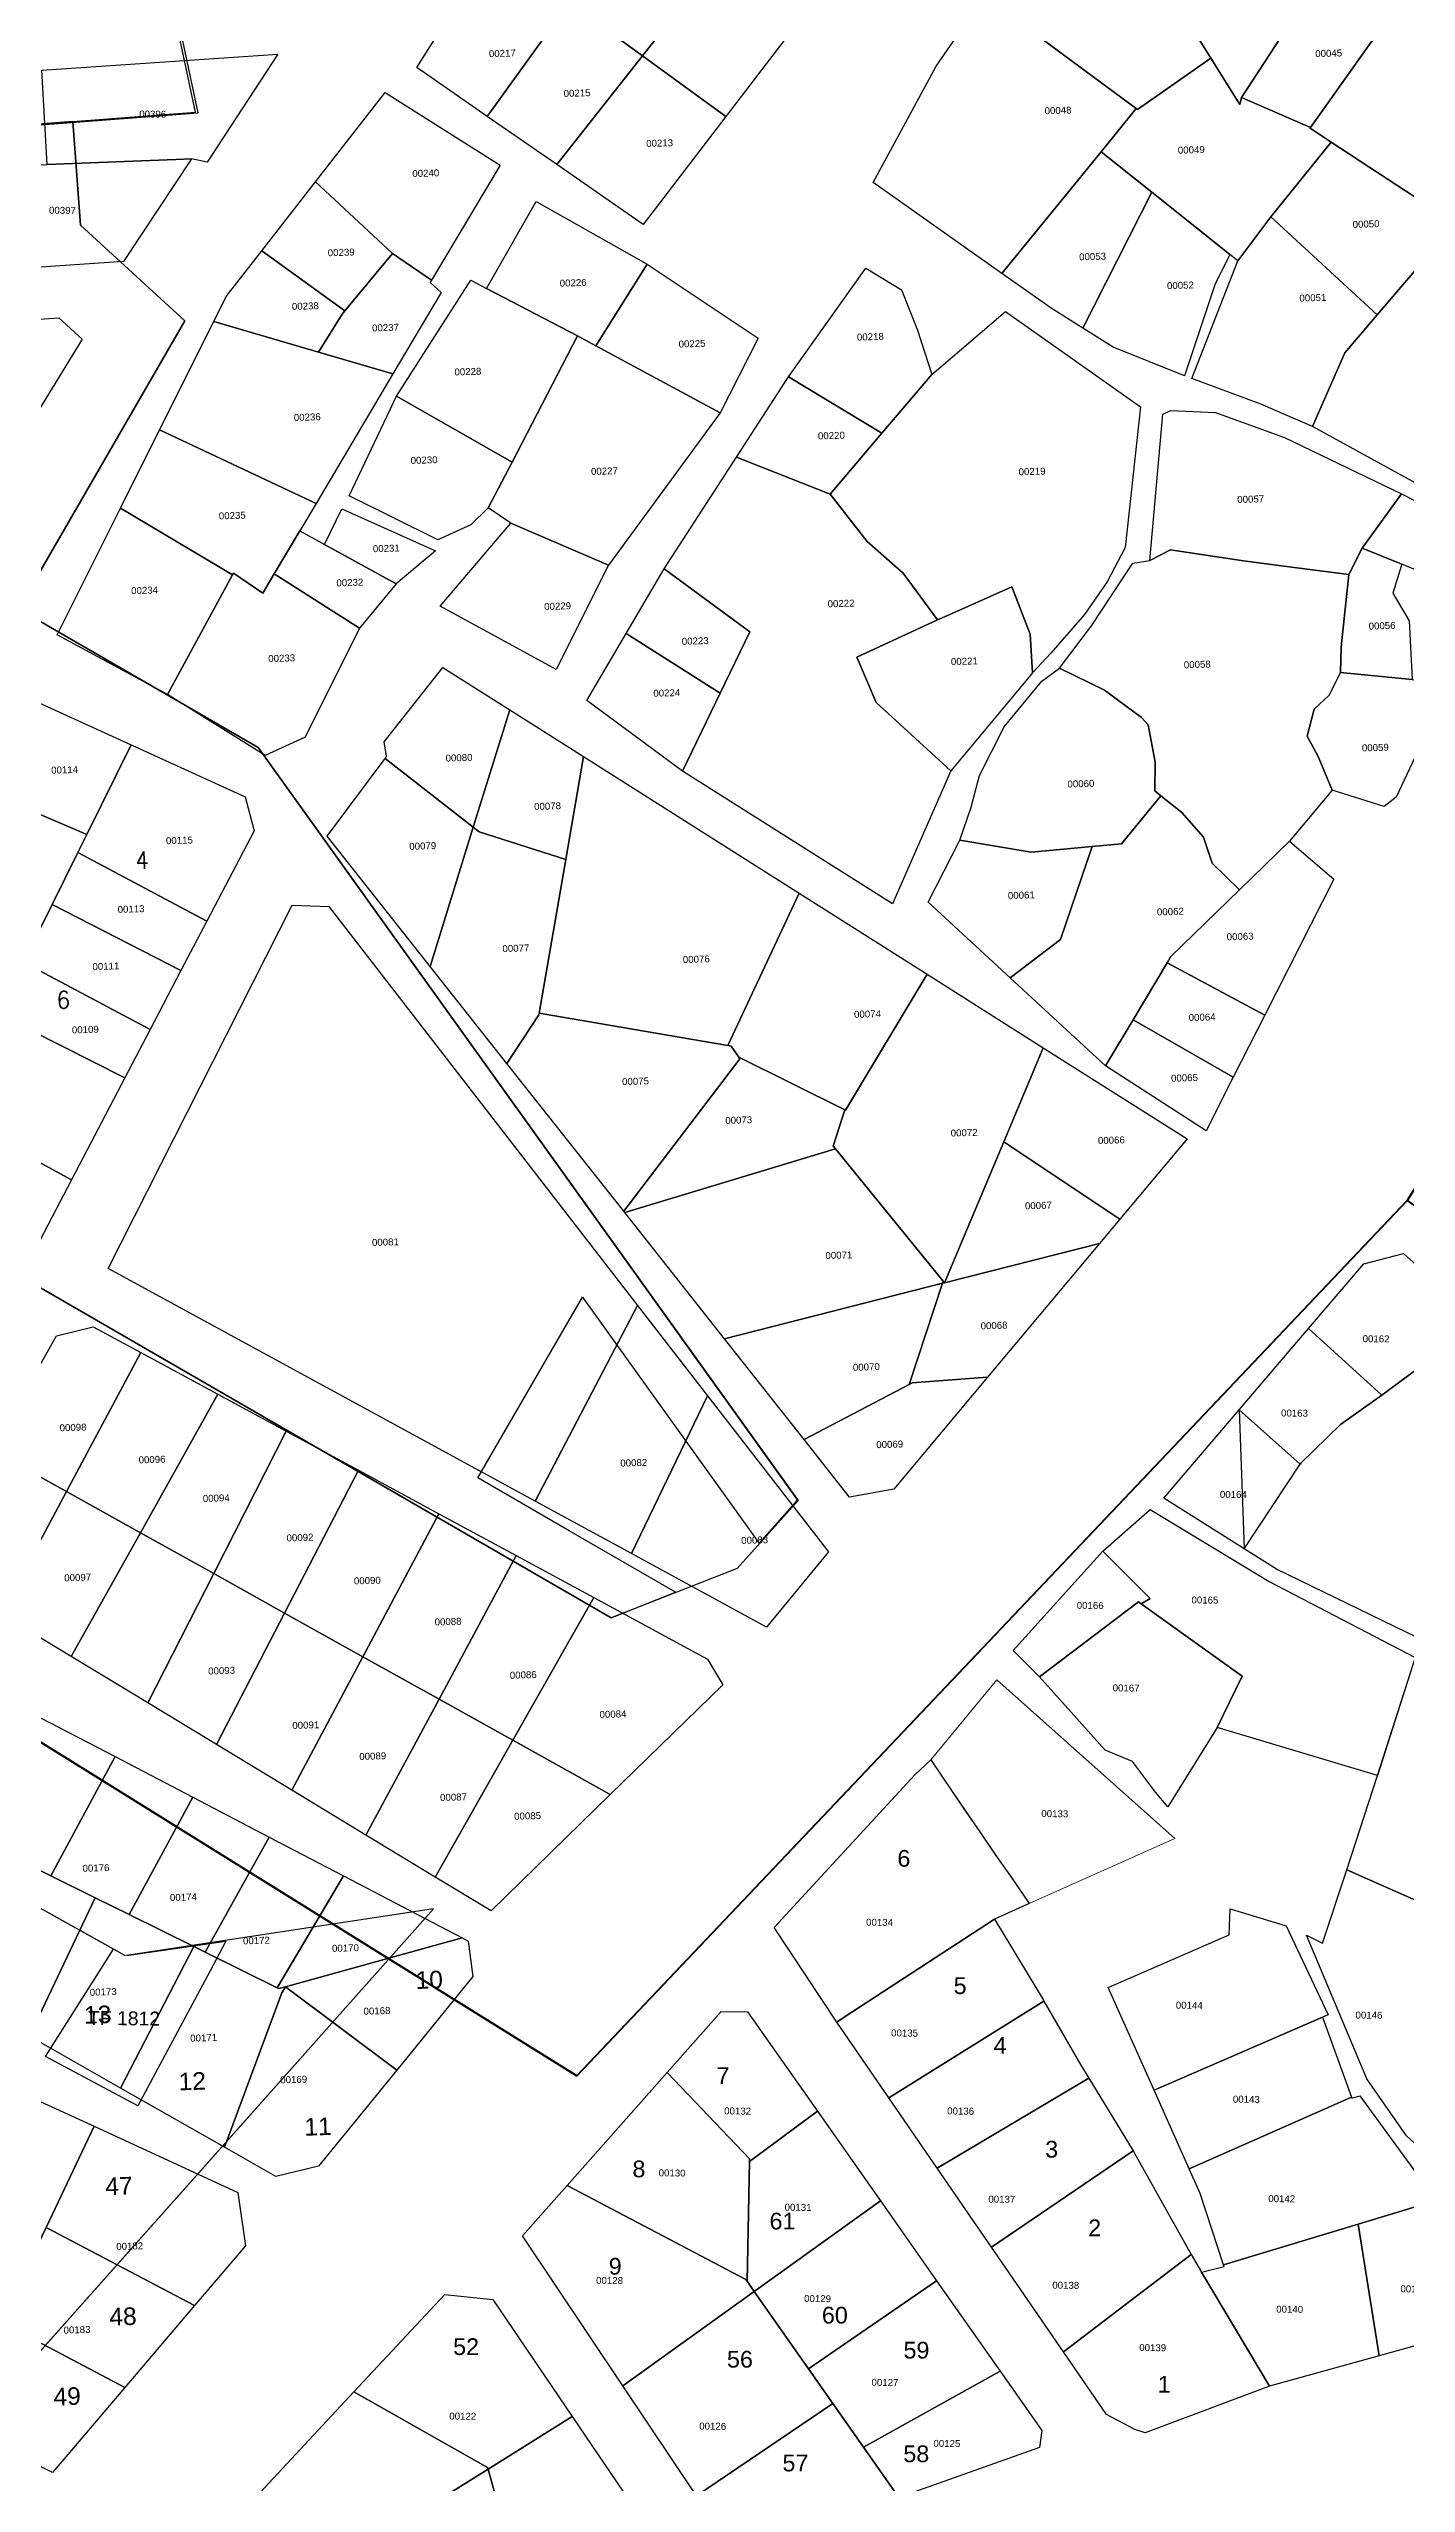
# Model space of a CAD drawing. Header units: metres. Extents: x 251686 to 255059, y 1627526 to 1631912.
# Drawn here: x 254185.8 to 254381.8, y 1628057.4 to 1628408.7 of the extents above; entities that cross this region are included whole.
import ezdxf
from ezdxf.enums import TextEntityAlignment as Align

# ---------------------------------------------------------------- set-up
doc = ezdxf.new("R2010")
doc.units = ezdxf.units.M
doc.header["$MEASUREMENT"] = 0
doc.layers.add('Limites des CA Rufisque', color=5, linetype='Continuous', lineweight=53)
doc.layers.add('Numero_TF', color=7, linetype='Continuous', lineweight=0)
for name, color, linetype in [('limites_parcelles', 7, 'Continuous'), ('limites_sections', 7, 'Continuous'), ('limites_tf', 7, 'Continuous'), ('numero_lot', 7, 'Continuous'), ('numero_parcelle', 7, 'Continuous')]:
    doc.layers.add(name, color=color, linetype=linetype)
doc.styles.add('Style-Arial', font='arial.ttf')
doc.styles.add('Style-STANDARD', font='STANDARD.shx')
doc.styles.add('style1', font='')
doc.styles.get('style1').set_extended_font_data('Times New Roman', bold=True)

# ---------------------------------------------------------------- blocks, each defined once
blk = doc.blocks.new('*U104')
at = {"layer": 'Numero_TF', "color": 4, "linetype": 'Continuous', "lineweight": 30}
for p, q in [((240.938123, 128.463806), (275.53978, 108.449213)), ((176.898159, -21.601739), (256.317102, -65.908475)), ((212.252401, -158.730959), (300.834114, -59.182559)), ((268.54384, -68.187042), (258.149556, -87.57892))]:
    blk.add_line(p, q, dxfattribs=at)
at = {"layer": 'Numero_TF', "color": 4, "linetype": 'Continuous', "lineweight": 30, "flags": 128}
for points in [[(189.276689, 298.053062), (189.276722, 298.045863), (162.335988, 192.17503), (162.543246, 192.190856), (248.75707, 198.765547), (248.75712, 198.764894), (266.49227, 200.119315), (263.376348, 214.802857), (263.497408, 214.814966), (255.365644, 254.717159), (255.365225, 254.719216), (255.367397, 254.723287), (266.977526, 276.483942), (278.703804, 298.462291), (278.703918, 298.462504), (189.276689, 298.053062)], [(248.75707, 198.765547), (249.900054, 183.812715), (264.955928, 170.013793), (240.938123, 128.463806), (275.53978, 108.449213), (353.472144, -0.25546), (344.639047, -10.023208), (326.45294, -17.172559), (210.033464, 50.124135), (171.633394, -16.316141), (74.634397, 31.885487), (17.499603, 60.287252), (-3.681126, 70.800335), (28.362092, 139.477512), (48.905827, 183.514131), (162.543246, 192.190856), (248.75707, 198.765547)], [(203.507106, -153.208526), (214.11516, -133.458873), (224.546909, -139.058767), (225.416104, -143.937359), (300.834114, -59.182559), (256.526817, -65.87679), (256.527405, -65.880683), (270.879831, -63.82134), (268.54384, -68.187042), (258.149556, -87.57892), (244.843724, -80.44875), (254.637788, -64.971609), (176.898159, -21.601739), (127.183331, -107.474226), (151.240048, -125.04791), (212.252267, -158.730886), (212.752818, -158.168366), (203.507106, -153.208526)]]:
    blk.add_lwpolyline(points, close=True, dxfattribs=at)
blk.add_lwpolyline([(210.033464, 50.124135), (326.45294, -17.172559), (335.772069, -13.454358), (320.424697, -4.598538), (320.431486, -4.586847), (307.25411, 3.030239), (322.349152, 29.133106), (332.106965, 15.520054), (347.787744, -6.356083), (347.820433, -6.401687), (353.391628, -0.143152), (275.53978, 108.449213), (240.938123, 128.463806), (264.955928, 170.013793), (249.900054, 183.812715), (248.757115, 198.764965), (162.543978, 192.181275)], dxfattribs=at)
at = {"layer": 'Numero_TF', "color": 4, "linetype": 'Continuous', "lineweight": 0, "style": 'Style-Arial'}
blk.add_text('TF 1812', height=2, rotation=359.3981, dxfattribs=at).set_placement((250.952643, -75.897711))

msp = doc.modelspace()

# ---------------------------------------------------------------- linework, layer by layer
at = {"layer": 'Limites des CA Rufisque', "color": 1, "linetype": 'Continuous', "lineweight": 70, "extrusion": (4.73613e-08, -2.66677e-08, 1), "elevation": -0.031309, "flags": 128}
msp.add_lwpolyline([(254254.3961, 1628625.9535), (254251.157067, 1628819.123021), (254244.95067, 1628605.357237), (254530.959501, 1628477.754889), (254381.885013, 1628242.498279), (254651.876115, 1628047.603031), (254702.8976, 1628149.646), (254714.8038, 1628163.1398), (254729.8851, 1628173.8554), (254741.937757, 1628179.527217), (254745.582431, 1628185.089638), (254773.63346, 1628185.313333), (254773.9383, 1628185.3648), (255059.3394, 1628190.3528), (254884.8597, 1628290.4389), (254820.169, 1628325.7609), (254650.3061, 1628426.1705), (254597.1248, 1628455.9362), (254528.9207, 1628489.0054), (254260.5899, 1628602.7607), (254249.1013, 1628608.8357), (254254.3961, 1628625.9535)], close=True, dxfattribs=at)
at = {"layer": 'limites_parcelles', "flags": 128}
for points in [[(254371.066819, 1628421.761607), (254357.980071, 1628401.6825), (254357.720998, 1628400.6742), (254353.543441, 1628407.37792), (254334.760812, 1628437.500149), (254337.443322, 1628441.674026), (254360.423867, 1628427.59619), (254371.066819, 1628421.761607)], [(254353.543441, 1628407.37792), (254342.959031, 1628399.929931), (254342.754234, 1628400.083683), (254320.848724, 1628416.285283), (254324.631482, 1628421.763429), (254334.760812, 1628437.500149), (254353.543441, 1628407.37792)], [(254342.754234, 1628400.083683), (254337.69411, 1628393.856003), (254323.389659, 1628376.290271), (254304.819313, 1628389.433441), (254313.916052, 1628406.218747), (254320.848724, 1628416.285283), (254342.754234, 1628400.083683)], [(254381.271735, 1628416.183637), (254404.246134, 1628403.606105), (254387.063764, 1628384.641398), (254370.911917, 1628395.258121), (254367.879487, 1628397.255512), (254367.93699, 1628397.337308), (254381.271735, 1628416.183637)], [(254206.419054, 1628392.838615), (254204.138254, 1628392.742423), (254185.572338, 1628392.016211), (254184.824277, 1628405.6128), (254218.865382, 1628407.927395), (254208.683701, 1628392.345029), (254206.419054, 1628392.838615)], [(254357.980071, 1628401.6825), (254367.93699, 1628397.337308), (254367.879487, 1628397.255512), (254370.911917, 1628395.258121), (254362.191885, 1628384.436364), (254357.414354, 1628378.127349), (254345.03633, 1628388.009899), (254337.69411, 1628393.856003), (254342.754234, 1628400.083683), (254342.959031, 1628399.929931), (254353.543441, 1628407.37792), (254357.720998, 1628400.6742), (254357.980071, 1628401.6825)], [(254250.944574, 1628391.937277), (254241.062781, 1628375.307878), (254235.421659, 1628379.185654), (254224.310546, 1628389.507314), (254234.347003, 1628402.410244), (254250.944574, 1628391.937277)], [(254405.60929, 1628402.867788), (254392.151246, 1628387.378771), (254391.262869, 1628386.341107), (254377.571582, 1628370.304736), (254362.191885, 1628384.436364), (254370.911917, 1628395.258121), (254387.063764, 1628384.641398), (254404.246134, 1628403.606105), (254405.60929, 1628402.867788)], [(254176.933169, 1628376.687727), (254176.139306, 1628391.644672), (254185.572338, 1628392.016211), (254204.138254, 1628392.742423), (254206.419054, 1628392.838615), (254196.615123, 1628378.002241), (254176.933169, 1628376.687727)], [(254345.03633, 1628388.009899), (254335.055974, 1628368.406489), (254330.496489, 1628371.267197), (254323.389659, 1628376.290271), (254337.69411, 1628393.856003), (254345.03633, 1628388.009899)], [(254356.302141, 1628379.019676), (254354.126258, 1628374.663873), (254349.742428, 1628361.525925), (254349.742428, 1628361.525925), (254339.421887, 1628365.659864), (254335.055974, 1628368.406489), (254345.03633, 1628388.009899), (254356.302141, 1628379.019676)], [(254272.191112, 1628377.646039), (254264.792261, 1628365.824588), (254262.106846, 1628367.272471), (254249.002185, 1628374.111671), (254256.158111, 1628386.675895), (254272.191112, 1628377.646039)], [(254368.193787, 1628354.20101), (254360.772224, 1628357.423811), (254350.784707, 1628361.137854), (254357.414354, 1628378.127349), (254357.414354, 1628378.127349), (254362.191885, 1628384.436364), (254377.571582, 1628370.304736), (254372.898452, 1628364.829206), (254368.193787, 1628354.20101)], [(254401.598136, 1628370.023611), (254394.56723, 1628364.77564), (254409.797488, 1628352.900158), (254399.440759, 1628337.076416), (254368.193787, 1628354.20101), (254372.898452, 1628364.829206), (254377.571582, 1628370.304736), (254391.262869, 1628386.341107), (254401.598136, 1628370.023611)], [(254224.726221, 1628364.942014), (254209.625708, 1628369.349029), (254211.425684, 1628372.945573), (254216.564069, 1628379.555786), (254228.534194, 1628370.901095), (254228.148585, 1628370.429079), (254224.726221, 1628364.942014)], [(254241.062781, 1628375.307878), (254240.872744, 1628374.981926), (254242.428241, 1628373.519286), (254235.476345, 1628361.801615), (254224.726221, 1628364.942014), (254228.148585, 1628370.429079), (254228.534194, 1628370.901095), (254235.421659, 1628379.185654), (254241.062781, 1628375.307878)], [(254313.264945, 1628361.704072), (254306.053218, 1628353.229477), (254292.598777, 1628361.358343), (254303.74963, 1628377.056468), (254308.868001, 1628373.912856), (254311.197469, 1628368.10259), (254313.264945, 1628361.704072)], [(254249.002185, 1628374.111671), (254262.106846, 1628367.272471), (254252.673387, 1628349.076344), (254236.015081, 1628358.59713), (254246.72421, 1628375.322007), (254249.002185, 1628374.111671)], [(254181.036615, 1628351.177194), (254160.709452, 1628360.858428), (254165.207437, 1628368.370822), (254187.261007, 1628369.860574), (254190.638828, 1628366.805602), (254181.036615, 1628351.177194)], [(254343.408325, 1628357.039635), (254341.162424, 1628336.723874), (254338.584155, 1628331.762944), (254335.287407, 1628327.070004), (254330.428083, 1628321.468705), (254327.783708, 1628318.656449), (254327.481602, 1628324.248998), (254324.831257, 1628331.059724), (254315.890611, 1628327.083434), (254314.064813, 1628326.277014), (254309.115887, 1628333.017022), (254303.953547, 1628337.589752), (254298.580576, 1628344.456759), (254306.053218, 1628353.229477), (254313.264945, 1628361.704072), (254323.889181, 1628370.783822), (254343.408325, 1628357.039635)], [(254235.476345, 1628361.801615), (254224.387753, 1628343.104418), (254201.794344, 1628353.703016), (254209.625708, 1628369.349029), (254224.726221, 1628364.942014), (254235.476345, 1628361.801615)], [(254262.106846, 1628367.272471), (254264.792261, 1628365.824588), (254282.694722, 1628356.182028), (254266.585834, 1628334.189341), (254252.494857, 1628340.247948), (254249.245177, 1628342.478734), (254252.673387, 1628349.076344), (254262.106846, 1628367.272471)], [(254249.245177, 1628342.478734), (254246.740562, 1628340.000886), (254241.945054, 1628337.852687), (254229.155889, 1628344.191426), (254236.015081, 1628358.59713), (254252.673387, 1628349.076344), (254249.245177, 1628342.478734)], [(254381.077192, 1628344.474055), (254375.375766, 1628336.656128), (254373.442949, 1628332.825421), (254365.939737, 1628333.824979), (254358.246642, 1628334.818694), (254347.695006, 1628336.384681), (254344.72053, 1628334.872699), (254346.592049, 1628355.977205), (254347.775628, 1628356.523788), (254354.237331, 1628356.212423), (254364.191177, 1628352.617384), (254381.077192, 1628344.474055)], [(254224.387753, 1628343.104418), (254222.029197, 1628339.13057), (254218.348529, 1628332.935327), (254216.713223, 1628330.164119), (254212.462931, 1628333.054347), (254212.311332, 1628332.779594), (254196.139956, 1628342.40539), (254201.794344, 1628353.703016), (254224.387753, 1628343.104418)], [(254298.580576, 1628344.456759), (254303.953547, 1628337.589752), (254309.115887, 1628333.017022), (254314.064813, 1628326.277014), (254302.456425, 1628320.898213), (254305.248068, 1628314.371926), (254316.024926, 1628304.510137), (254307.572551, 1628285.313856), (254277.273154, 1628304.478265), (254282.699836, 1628315.698863), (254286.987983, 1628324.583674), (254274.654237, 1628333.677326), (254285.062319, 1628349.78274), (254298.580576, 1628344.456759)], [(254387.765182, 1628331.605518), (254381.109451, 1628334.321706), (254375.375766, 1628336.656128), (254381.077192, 1628344.474055), (254394.198459, 1628337.745402), (254390.703532, 1628335.267096), (254387.765182, 1628331.605518)], [(254222.029197, 1628339.13057), (254225.620667, 1628337.170385), (254235.968264, 1628331.506775), (254230.673514, 1628325.10182), (254218.348529, 1628332.935327), (254222.029197, 1628339.13057)], [(254266.585834, 1628334.189341), (254266.538017, 1628334.117846), (254259.046446, 1628319.132502), (254242.310187, 1628328.260761), (254252.494857, 1628340.247948), (254266.585834, 1628334.189341)], [(254365.939737, 1628333.824979), (254373.442949, 1628332.825421), (254372.343598, 1628322.388174), (254372.257487, 1628318.684307), (254370.637554, 1628315.413407), (254368.438598, 1628313.405114), (254367.428288, 1628309.502757), (254369.008381, 1628306.590396), (254371.059409, 1628301.701869), (254364.883509, 1628294.349502), (254357.65718, 1628287.324935), (254353.72777, 1628291.165345), (254352.471941, 1628294.917955), (254349.340653, 1628298.502828), (254346.305302, 1628300.920268), (254345.453984, 1628301.604309), (254345.525951, 1628305.767893), (254344.500753, 1628311.128126), (254343.526588, 1628312.228526), (254338.214647, 1628316.136436), (254331.674078, 1628319.336326), (254336.298471, 1628325.420557), (254342.261585, 1628334.486944), (254344.72053, 1628334.872699), (254347.695006, 1628336.384681), (254358.246642, 1628334.818694), (254365.939737, 1628333.824979)], [(254381.109451, 1628334.321706), (254379.826693, 1628330.170887), (254382.150478, 1628326.171042), (254382.581419, 1628317.691506), (254372.257487, 1628318.684307), (254372.343598, 1628322.388174), (254373.442949, 1628332.825421), (254375.375766, 1628336.656128), (254381.109451, 1628334.321706)], [(254218.348529, 1628332.935327), (254230.673514, 1628325.10182), (254222.835232, 1628309.355562), (254217.054792, 1628306.706905), (254202.968281, 1628315.546565), (254212.311332, 1628332.779594), (254212.462931, 1628333.054347), (254216.713223, 1628330.164119), (254218.348529, 1628332.935327)], [(254327.783708, 1628318.656449), (254316.024926, 1628304.510137), (254305.248068, 1628314.371926), (254302.456425, 1628320.898213), (254314.064813, 1628326.277014), (254315.890611, 1628327.083434), (254324.831257, 1628331.059724), (254327.481602, 1628324.248998), (254327.783708, 1628318.656449)], [(254234.342735, 1628306.308487), (254234.563369, 1628306.615374), (254234.239882, 1628308.676103), (254242.691926, 1628319.429595), (254252.342875, 1628313.324414), (254247.08269, 1628296.367049), (254234.342735, 1628306.308487)], [(254346.305302, 1628300.920268), (254340.62648, 1628293.993329), (254336.417078, 1628293.603735), (254327.58914, 1628292.791953), (254317.302725, 1628294.516148), (254318.9468, 1628299.278281), (254320.136694, 1628303.846381), (254323.70159, 1628310.878338), (254329.170695, 1628317.468716), (254331.674078, 1628319.336326), (254338.214647, 1628316.136436), (254343.526588, 1628312.228526), (254344.500753, 1628311.128126), (254345.525951, 1628305.767893), (254345.453984, 1628301.604309), (254346.305302, 1628300.920268)], [(254382.581419, 1628317.691506), (254387.067724, 1628316.559115), (254384.52758, 1628309.708735), (254380.283405, 1628300.695234), (254378.554161, 1628299.351607), (254371.059409, 1628301.701869), (254369.008381, 1628306.590396), (254367.428288, 1628309.502757), (254368.438598, 1628313.405114), (254370.637554, 1628315.413407), (254372.257487, 1628318.684307), (254382.581419, 1628317.691506)], [(254179.791961, 1628311.60245), (254183.476464, 1628314.746806), (254197.700897, 1628308.25216), (254191.3065, 1628295.321236), (254174.734134, 1628302.373853), (254179.791961, 1628311.60245)], [(254247.08269, 1628296.367049), (254252.342875, 1628313.324414), (254263.004429, 1628306.560097), (254260.440124, 1628291.716344), (254247.934008, 1628295.683008), (254247.08269, 1628296.367049)], [(254197.700897, 1628308.25216), (254214.177167, 1628300.746439), (254215.467741, 1628295.864525), (254208.646377, 1628282.830436), (254190.015751, 1628292.730685), (254191.3065, 1628295.321236), (254197.700897, 1628308.25216)], [(254283.823615, 1628264.866698), (254256.600893, 1628269.540966), (254260.440124, 1628291.716344), (254263.004429, 1628306.560097), (254294.141154, 1628286.841258), (254283.823615, 1628264.866698)], [(254191.3065, 1628295.321236), (254190.015751, 1628292.730685), (254186.295718, 1628285.213797), (254183.64949, 1628279.860647), (254166.824975, 1628287.955851), (254174.734134, 1628302.373853), (254191.3065, 1628295.321236)], [(254357.65718, 1628287.324935), (254347.7116, 1628277.645861), (254347.216826, 1628276.820372), (254342.308448, 1628268.586699), (254338.351179, 1628261.952805), (254324.566032, 1628274.653004), (254331.84909, 1628280.158816), (254336.417078, 1628293.603735), (254340.62648, 1628293.993329), (254346.305302, 1628300.920268), (254349.340653, 1628298.502828), (254352.471941, 1628294.917955), (254353.72777, 1628291.165345), (254357.65718, 1628287.324935)], [(254260.440124, 1628291.716344), (254256.600893, 1628269.540966), (254256.567682, 1628269.319872), (254251.94221, 1628262.295298), (254240.858783, 1628276.269011), (254247.08269, 1628296.367049), (254247.934008, 1628295.683008), (254260.440124, 1628291.716344)], [(254336.417078, 1628293.603735), (254331.84909, 1628280.158816), (254324.566032, 1628274.653004), (254312.746896, 1628285.553078), (254317.302725, 1628294.516148), (254327.58914, 1628292.791953), (254336.417078, 1628293.603735)], [(254347.216826, 1628276.820372), (254347.7116, 1628277.645861), (254357.65718, 1628287.324935), (254364.883509, 1628294.349502), (254371.293998, 1628288.874863), (254361.333629, 1628269.272068), (254347.216826, 1628276.820372)], [(254204.895287, 1628275.672711), (254200.454927, 1628267.183348), (254182.170856, 1628276.874187), (254183.64949, 1628279.860647), (254186.295718, 1628285.213797), (254204.895287, 1628275.672711)], [(254226.237832, 1628284.922172), (254270.802777, 1628227.363883), (254256.037504, 1628199.090454), (254194.364282, 1628232.674666), (254220.939411, 1628285.139284), (254226.237832, 1628284.922172)], [(254285.405556, 1628263.194802), (254284.326381, 1628264.782133), (254283.823615, 1628264.866698), (254294.141154, 1628286.841258), (254312.57605, 1628275.174408), (254300.795574, 1628255.555628), (254300.714086, 1628255.603137), (254285.405556, 1628263.194802)], [(254300.714086, 1628255.603137), (254300.795574, 1628255.555628), (254312.57605, 1628275.174408), (254329.338442, 1628264.54646), (254323.65422, 1628250.967165), (254315.117279, 1628230.617904), (254314.920324, 1628230.84192), (254299.347836, 1628249.939253), (254299.045409, 1628250.340083), (254300.714086, 1628255.603137)], [(254196.798549, 1628260.198593), (254189.108178, 1628245.497228), (254171.377457, 1628255.085052), (254177.04722, 1628266.5332), (254178.478653, 1628269.428178), (254196.798549, 1628260.198593)], [(254268.794055, 1628240.956576), (254251.94221, 1628262.295298), (254256.567682, 1628269.319872), (254256.600893, 1628269.540966), (254283.823615, 1628264.866698), (254284.326381, 1628264.782133), (254285.405556, 1628263.194802), (254285.57253, 1628262.969864), (254268.794055, 1628240.956576)], [(254268.95042, 1628240.751317), (254268.794055, 1628240.956576), (254285.57253, 1628262.969864), (254285.405556, 1628263.194802), (254300.714086, 1628255.603137), (254299.045409, 1628250.340083), (254299.347836, 1628249.939253), (254268.95042, 1628240.751317)], [(254314.920324, 1628230.84192), (254314.829303, 1628230.549024), (254283.355938, 1628222.518377), (254268.95042, 1628240.751317), (254299.347836, 1628249.939253), (254314.920324, 1628230.84192)], [(254321.288047, 1628217.003214), (254310.41983, 1628216.178676), (254310.016233, 1628215.966193), (254314.829303, 1628230.549024), (254315.117279, 1628230.617904), (254337.479645, 1628236.30756), (254321.288047, 1628217.003214)], [(254177.584105, 1628206.489953), (254186.949909, 1628222.983438), (254192.211587, 1628224.285697), (254199.088563, 1628220.555979), (254188.362204, 1628200.489473), (254177.584105, 1628206.489953)], [(254321.288047, 1628217.003214), (254307.770346, 1628200.852144), (254301.393817, 1628199.695645), (254294.836042, 1628208.006687), (254310.016233, 1628215.966193), (254310.41983, 1628216.178676), (254321.288047, 1628217.003214)], [(254266.863011, 1628156.759476), (254252.797253, 1628164.599445), (254264.47764, 1628185.195468), (254280.906397, 1628176.307831), (254283.091346, 1628172.59381), (254266.863011, 1628156.759476)]]:
    msp.add_lwpolyline(points, close=True, dxfattribs=at)
at = {"layer": 'limites_parcelles', "ltscale": 38, "flags": 128}
for points in [[(254367.652115, 1628224.042145), (254375.612332, 1628233.38079), (254381.367541, 1628234.847313), (254390.734353, 1628226.443053), (254386.940819, 1628220.851631), (254378.21361, 1628214.419606), (254367.652115, 1628224.042145)], [(254357.651071, 1628212.313429), (254367.652115, 1628224.042145), (254378.21361, 1628214.419606), (254372.279755, 1628210.192924), (254366.507564, 1628204.605021), (254366.410787, 1628204.460413), (254357.651071, 1628212.313429)], [(254399.384848, 1628189.740358), (254391.1365, 1628175.77891), (254384.395325, 1628178.918152), (254383.440602, 1628179.383146), (254363.024946, 1628189.312771), (254358.358603, 1628192.255283), (254366.410787, 1628204.460413), (254366.507564, 1628204.605021), (254372.279755, 1628210.192924), (254378.21361, 1628214.419606), (254386.940819, 1628220.851631), (254391.856607, 1628211.634866), (254405.647242, 1628199.603232), (254404.630934, 1628198.002805), (254400.410876, 1628191.379376), (254399.384848, 1628189.740358)], [(254383.05493, 1628176.534472), (254377.614067, 1628159.520009), (254354.432621, 1628166.462428), (254358.065281, 1628173.859063), (254343.480385, 1628184.318831), (254344.765438, 1628185.069403), (254337.963256, 1628191.895823), (254344.788251, 1628197.89689), (254361.953162, 1628187.50975), (254383.05493, 1628176.534472)], [(254328.79052, 1628173.747044), (254325.013671, 1628177.537351), (254337.963256, 1628191.895823), (254344.765438, 1628185.069403), (254343.480385, 1628184.318831), (254343.114073, 1628184.580087), (254328.79052, 1628173.747044)], [(254343.480385, 1628184.318831), (254358.065281, 1628173.859063), (254354.432621, 1628166.462428), (254347.356575, 1628154.979463), (254345.536127, 1628157.106144), (254342.252696, 1628161.55191), (254338.307953, 1628163.199769), (254328.79052, 1628173.747044), (254343.114073, 1628184.580087), (254343.480385, 1628184.318831)], [(254391.1365, 1628175.77891), (254397.375034, 1628172.225525), (254396.041594, 1628160.548958), (254403.245378, 1628157.022812), (254401.95914, 1628155.606254), (254394.218253, 1628150.195588), (254389.161207, 1628139.683885), (254384.491843, 1628140.927648), (254373.149967, 1628145.928259), (254377.614067, 1628159.520009), (254383.57343, 1628178.08954), (254383.440602, 1628179.383146), (254384.395325, 1628178.918152), (254391.1365, 1628175.77891)], [(254317.787811, 1628154.856447), (254320.208748, 1628151.403413), (254322.357671, 1628148.160629), (254324.769815, 1628144.780647), (254327.299025, 1628141.039017), (254322.309792, 1628138.808623), (254300.780108, 1628124.754971), (254299.543212, 1628123.946401), (254290.504219, 1628137.58147), (254310.793359, 1628159.629197), (254313.118472, 1628161.76781), (254317.787811, 1628154.856447)], [(254384.491843, 1628140.927648), (254383.817347, 1628130.717015), (254387.90657, 1628118.046299), (254383.936679, 1628105.553999), (254381.79744, 1628107.526815), (254376.059482, 1628115.760537), (254367.341919, 1628136.46031), (254369.675725, 1628135.346177), (254373.149967, 1628145.928259), (254384.491843, 1628140.927648)], [(254307.04271, 1628113.026286), (254299.543212, 1628123.946401), (254300.780108, 1628124.754971), (254322.309792, 1628138.808623), (254329.363926, 1628127.117138), (254329.440885, 1628126.972221), (254307.04271, 1628113.026286)], [(254364.419788, 1628137.826441), (254370.477725, 1628124.988139), (254369.656722, 1628124.66143), (254345.343811, 1628114.097106), (254338.700674, 1628128.944068), (254356.18431, 1628136.528414), (254356.326099, 1628140.273143), (254364.419788, 1628137.826441)], [(254335.907243, 1628115.841599), (254314.03201, 1628102.869588), (254307.04271, 1628113.026286), (254329.440885, 1628126.972221), (254334.771656, 1628117.725762), (254335.907243, 1628115.841599)], [(254282.886495, 1628125.443131), (254286.670073, 1628125.436402), (254296.759862, 1628111.085215), (254286.950171, 1628103.834694), (254286.96051, 1628104.220756), (254275.09134, 1628116.654357), (254282.886495, 1628125.443131)], [(254286.600912, 1628086.548556), (254286.43724, 1628086.780495), (254260.651917, 1628100.368132), (254275.09134, 1628116.654357), (254286.96051, 1628104.220756), (254286.950171, 1628103.834694), (254286.600912, 1628086.548556)], [(254386.066304, 1628098.176072), (254374.78671, 1628094.779319), (254355.36608, 1628088.916477), (254352.015802, 1628099.19218), (254350.410272, 1628102.766281), (254373.863778, 1628113.11979), (254373.911764, 1628112.965272), (254375.065768, 1628113.296214), (254386.066304, 1628098.176072)], [(254296.759862, 1628111.085215), (254305.858002, 1628098.144986), (254287.640683, 1628085.060296), (254286.600912, 1628086.548556), (254286.950171, 1628103.834694), (254296.759862, 1628111.085215)], [(254268.688851, 1628071.4364), (254254.201083, 1628093.092333), (254260.651917, 1628100.368132), (254286.43724, 1628086.780495), (254286.600912, 1628086.548556), (254287.640683, 1628085.060296), (254268.688851, 1628071.4364)], [(254386.066304, 1628098.176072), (254393.27554, 1628086.860741), (254390.636759, 1628079.307906), (254377.860849, 1628075.769034), (254374.78671, 1628094.779319), (254386.066304, 1628098.176072)], [(254377.860849, 1628075.769034), (254361.994776, 1628071.376629), (254352.198341, 1628087.86039), (254355.452484, 1628088.655719), (254355.36608, 1628088.916477), (254374.78671, 1628094.779319), (254377.860849, 1628075.769034)], [(254352.198341, 1628087.86039), (254361.994776, 1628071.376629), (254344.059041, 1628064.661769), (254342.563859, 1628065.15668), (254338.465576, 1628067.306717), (254332.265731, 1628076.332725), (254350.677824, 1628090.391922), (254352.198341, 1628087.86039)], [(254279.297168, 1628055.578576), (254268.688851, 1628071.4364), (254287.640683, 1628085.060296), (254295.477554, 1628073.888629), (254298.962732, 1628068.911642), (254279.297168, 1628055.578576)], [(254313.964477, 1628086.606062), (254323.139645, 1628073.559523), (254303.401054, 1628062.581679), (254298.962732, 1628068.911642), (254295.477554, 1628073.888629), (254313.964477, 1628086.606062)], [(254261.374385, 1628066.99983), (254249.218695, 1628059.434965), (254249.151544, 1628059.666732), (254229.83793, 1628070.559599), (254242.970387, 1628084.628185), (254249.928164, 1628083.882258), (254261.374385, 1628066.99983)], [(254323.139645, 1628073.559523), (254329.156926, 1628064.997136), (254328.824364, 1628062.526812), (254308.494027, 1628055.304654), (254303.401054, 1628062.581679), (254323.139645, 1628073.559523)], [(254222.491626, 1628042.794164), (254222.347584, 1628043.209457), (254208.553228, 1628047.722177), (254229.83793, 1628070.559599), (254249.151544, 1628059.666732), (254249.218695, 1628059.434965), (254222.491626, 1628042.794164)], [(254308.494027, 1628055.304654), (254285.044126, 1628046.978062), (254279.297168, 1628055.578576), (254298.962732, 1628068.911642), (254303.401054, 1628062.581679), (254308.494027, 1628055.304654)], [(254261.374385, 1628066.99983), (254273.350109, 1628049.353951), (254273.340324, 1628043.85232), (254254.924651, 1628038.634376), (254249.218695, 1628059.434965), (254261.374385, 1628066.99983)]]:
    msp.add_lwpolyline(points, close=True, dxfattribs=at)
at = {"layer": 'limites_parcelles', "ltscale": 40, "flags": 128}
for points in [[(254195.396661, 1628162.248556), (254186.126647, 1628145.019324), (254178.798617, 1628148.636684), (254174.938536, 1628150.540994), (254183.341666, 1628168.526307), (254195.396661, 1628162.248556)], [(254206.615368, 1628156.392388), (254197.397246, 1628139.459526), (254192.515589, 1628141.861049), (254186.126647, 1628145.019324), (254195.396661, 1628162.248556), (254206.615368, 1628156.392388)], [(254206.615368, 1628156.392388), (254217.638009, 1628150.631849), (254208.389602, 1628134.023331), (254206.748427, 1628134.836963), (254197.397246, 1628139.459526), (254206.615368, 1628156.392388)], [(254186.126647, 1628145.019324), (254192.515589, 1628141.861049), (254183.045079, 1628121.891335), (254169.616111, 1628129.549981), (254178.798617, 1628148.636684), (254186.126647, 1628145.019324)], [(254245.499178, 1628136.077213), (254219.998178, 1628129.043136), (254219.030758, 1628128.769486), (254218.78298, 1628128.894023), (254228.329761, 1628145.054284), (254245.499178, 1628136.077213)], [(254197.397246, 1628139.459526), (254206.748427, 1628134.836963), (254196.184089, 1628114.406754), (254183.045079, 1628121.891335), (254192.515589, 1628141.861049), (254197.397246, 1628139.459526)], [(254208.389602, 1628134.023331), (254218.78298, 1628128.894023), (254219.030758, 1628128.769486), (254219.998178, 1628129.043136), (254219.466759, 1628128.142488), (254211.164705, 1628105.870738), (254196.184089, 1628114.406754), (254206.748427, 1628134.836963), (254208.389602, 1628134.023331)], [(254236.052013, 1628117.002716), (254219.998178, 1628129.043136), (254245.499178, 1628136.077213), (254246.336089, 1628135.635321), (254247.042506, 1628130.503458), (254236.052013, 1628117.002716)], [(254236.052013, 1628117.002716), (254224.757618, 1628103.136879), (254218.561901, 1628101.655779), (254211.164705, 1628105.870738), (254219.466759, 1628128.142488), (254219.998178, 1628129.043136), (254236.052013, 1628117.002716)], [(254192.358605, 1628108.891832), (254185.416516, 1628094.305744), (254182.456981, 1628088.065209), (254171.343517, 1628093.141919), (254182.367645, 1628113.494758), (254192.358605, 1628108.891832)], [(254206.855159, 1628083.010001), (254185.416516, 1628094.305744), (254192.358605, 1628108.891832), (254213.093389, 1628099.332992), (254214.183948, 1628091.6209), (254206.855159, 1628083.010001)], [(254206.855159, 1628083.010001), (254196.798914, 1628071.194795), (254179.027091, 1628080.590462), (254182.456981, 1628088.065209), (254185.416516, 1628094.305744), (254206.855159, 1628083.010001)]]:
    msp.add_lwpolyline(points, close=True, dxfattribs=at)
at = {"layer": 'limites_parcelles'}
for points in [[(254273.685115, 1628433.130248), (254285.264868, 1628425.133767), (254271.487323, 1628407.674275), (254260.907414, 1628415.361406)], [(254249.108497, 1628398.943112), (254238.928339, 1628405.992328), (254249.836731, 1628423.393556), (254260.907414, 1628415.361406)], [(254283.530173, 1628398.931792), (254271.487323, 1628407.674275), (254285.264868, 1628425.133767), (254297.232996, 1628416.869143)], [(254371.066819, 1628421.761607), (254381.271735, 1628416.183637), (254367.93699, 1628397.337308), (254357.980071, 1628401.6825)], [(254259.125371, 1628391.998909), (254249.108497, 1628398.943112), (254260.907414, 1628415.361406), (254271.487323, 1628407.674275)], [(254283.530173, 1628398.931792), (254271.605489, 1628383.349905), (254259.125371, 1628391.998909), (254271.487323, 1628407.674275)], [(254235.421659, 1628379.185654), (254228.534194, 1628370.901095), (254216.564069, 1628379.555786), (254224.310546, 1628389.507314)], [(254272.191112, 1628377.646039), (254288.225492, 1628366.945676), (254282.694722, 1628356.182028), (254264.792261, 1628365.824588)], [(254306.053218, 1628353.229477), (254298.580576, 1628344.456759), (254285.062319, 1628349.78274), (254292.598777, 1628361.358343)], [(254212.311332, 1628332.779594), (254202.968281, 1628315.546565), (254186.998778, 1628324.13823), (254196.139956, 1628342.40539)], [(254225.620667, 1628337.170385), (254228.092848, 1628342.328117), (254241.623864, 1628336.262285), (254235.968264, 1628331.506775)], [(254282.699836, 1628315.698863), (254269.159756, 1628324.335262), (254274.654237, 1628333.677326), (254286.987983, 1628324.583674)], [(254282.699836, 1628315.698863), (254277.273154, 1628304.478265), (254263.465244, 1628314.666938), (254269.159756, 1628324.335262)], [(254247.08269, 1628296.367049), (254240.858783, 1628276.269011), (254226.004773, 1628295.098353), (254234.342735, 1628306.308487)], [(254208.646377, 1628282.830436), (254204.895287, 1628275.672711), (254186.295718, 1628285.213797), (254190.015751, 1628292.730685)], [(254200.454927, 1628267.183348), (254196.798549, 1628260.198593), (254178.478653, 1628269.428178), (254182.170856, 1628276.874187)], [(254342.308448, 1628268.586699), (254347.216826, 1628276.820372), (254361.333629, 1628269.272068), (254356.787487, 1628260.3193)], [(254356.787487, 1628260.3193), (254352.845283, 1628252.545494), (254338.351179, 1628261.952805), (254342.308448, 1628268.586699)], [(254350.119885, 1628251.391291), (254340.402928, 1628239.808621), (254323.65422, 1628250.967165), (254329.338442, 1628264.54646)], [(254189.108178, 1628245.497228), (254181.143359, 1628230.287254), (254164.07869, 1628240.335715), (254171.377457, 1628255.085052)], [(254340.402928, 1628239.808621), (254337.479645, 1628236.30756), (254315.117279, 1628230.617904), (254323.65422, 1628250.967165)], [(254310.016233, 1628215.966193), (254294.836042, 1628208.006687), (254283.355938, 1628222.518377), (254314.829303, 1628230.549024)], [(254280.90758, 1628214.310374), (254269.934443, 1628191.535386), (254256.037504, 1628199.090454), (254270.802777, 1628227.363883)], [(254199.088563, 1628220.555979), (254210.207068, 1628214.545966), (254199.028527, 1628194.545573), (254188.362204, 1628200.489473)], [(254220.084802, 1628209.198008), (254209.613054, 1628188.659177), (254199.028527, 1628194.545573), (254210.207068, 1628214.545966)], [(254269.934443, 1628191.535386), (254280.90758, 1628214.310374), (254298.345984, 1628191.789303), (254289.41731, 1628180.921114)], [(254230.511119, 1628203.576833), (254219.851948, 1628182.952209), (254209.613054, 1628188.659177), (254220.084802, 1628209.198008)], [(254167.923866, 1628189.487245), (254177.584105, 1628206.489953), (254188.362204, 1628200.489473), (254178.922443, 1628182.823327)], [(254242.128546, 1628197.282071), (254231.149265, 1628176.657601), (254219.851948, 1628182.952209), (254230.511119, 1628203.576833)], [(254188.362204, 1628200.489473), (254199.028527, 1628194.545573), (254189.044332, 1628176.692621), (254178.922443, 1628182.823327)], [(254242.128546, 1628197.282071), (254253.277647, 1628191.252992), (254242.141232, 1628170.533658), (254231.149265, 1628176.657601)], [(254209.613054, 1628188.659177), (254200.114095, 1628169.990881), (254189.044332, 1628176.692621), (254199.028527, 1628194.545573)], [(254253.277647, 1628191.252992), (254264.47764, 1628185.195468), (254252.797253, 1628164.599445), (254242.141232, 1628170.533658)], [(254219.851948, 1628182.952209), (254210.032418, 1628163.973951), (254200.114095, 1628169.990881), (254209.613054, 1628188.659177)], [(254231.149265, 1628176.657601), (254220.87832, 1628157.395366), (254210.032418, 1628163.973951), (254219.851948, 1628182.952209)], [(254242.141232, 1628170.533658), (254231.59092, 1628150.922716), (254220.87832, 1628157.395366), (254231.149265, 1628176.657601)], [(254242.141232, 1628170.533658), (254252.797253, 1628164.599445), (254241.590731, 1628144.858277), (254231.59092, 1628150.922716)], [(254252.797253, 1628164.599445), (254266.863011, 1628156.759476), (254249.66358, 1628139.974961), (254241.590731, 1628144.858277)]]:
    msp.add_3dface(points, dxfattribs=at)
at = {"layer": 'limites_parcelles', "ltscale": 38}
for points in [[(254346.760192, 1628199.543878), (254357.651071, 1628212.313429), (254358.358603, 1628192.255283)], [(254369.656722, 1628124.66143), (254373.863778, 1628113.11979), (254350.410272, 1628102.766281), (254345.343811, 1628114.097106)], [(254342.316874, 1628105.377067), (254321.887722, 1628091.437282), (254314.03201, 1628102.869588), (254335.907243, 1628115.841599)], [(254332.265731, 1628076.332725), (254321.887722, 1628091.437282), (254342.316874, 1628105.377067), (254350.677824, 1628090.391922)], [(254305.858002, 1628098.144986), (254313.964477, 1628086.606062), (254295.477554, 1628073.888629), (254287.640683, 1628085.060296)], [(254254.924651, 1628038.634376), (254226.716904, 1628030.644414), (254222.491626, 1628042.794164), (254249.218695, 1628059.434965)]]:
    msp.add_3dface(points, dxfattribs=at)
at = {"layer": 'limites_parcelles', "color": 7, "linetype": 'Continuous', "lineweight": 13}
msp.add_3dface([(254322.674562, 1628173.315394), (254313.118472, 1628161.76781), (254327.299025, 1628141.039017), (254348.323358, 1628150.441296)], dxfattribs=at)
at = {"layer": 'limites_parcelles', "ltscale": 40}
for points in [[(254217.638009, 1628150.631849), (254228.329761, 1628145.054284), (254218.78298, 1628128.894023), (254208.389602, 1628134.023331)], [(254196.798914, 1628071.194795), (254186.360018, 1628058.930758), (254172.273094, 1628065.837345), (254179.027091, 1628080.590462)]]:
    msp.add_3dface(points, dxfattribs=at)
at = {"layer": 'limites_sections', "color": 112, "linetype": 'Continuous', "lineweight": 40, "extrusion": (8.39025e-08, 1.87893e-07, 1), "elevation": 0.327317, "flags": 128}
msp.add_lwpolyline([(254262.032613, 1628116.192678), (254166.418264, 1628175.618587), (254127.468152, 1628196.627242), (254111.3613, 1628174.170812), (254032.48387, 1628219.152912), (253942.258351, 1628268.687297), (253897.943396, 1628292.248732), (253879.127588, 1628301.609786), (253837.103178, 1628319.100647), (253836.323408, 1628343.15576), (253766.757442, 1628373.202598), (253736.007323, 1628381.875383), (253797.545574, 1628539.699144), (253857.921088, 1628652.652234), (253891.317458, 1628762.517835), (253949.11819, 1628726.583729), (253998.556975, 1628699.307072), (254169.035754, 1628626.001151), (254244.313956, 1628604.775537), (254450.417171, 1628512.248797), (254530.322787, 1628477.173188), (254381.885013, 1628242.498279), (254262.032613, 1628116.192678)], close=True, dxfattribs=at)
at = {"layer": 'limites_sections', "color": 112, "lineweight": 40, "extrusion": (3.13226e-08, -1.22909e-08, 1), "elevation": -0.01207, "flags": 128}
msp.add_lwpolyline([(254381.885013, 1628242.498279), (254651.876115, 1628047.603031), (254649.151342, 1628042.153484), (254282.056716, 1627781.848766), (254258.712942, 1627753.642236), (254158.402887, 1627667.719989), (254016.92288, 1627730.128102), (253789.717074, 1627795.718879), (253560.793059, 1627891.442229), (253461.178186, 1627935.950985), (253423.027767, 1627967.742968), (253305.375391, 1628033.502846), (253374.268487, 1628101.940239), (253388.282867, 1628177.212071), (253454.032863, 1628268.742801), (253456.858534, 1628379.83858), (253454.879488, 1628458.45481), (253488.589644, 1628500.414429), (253582.988286, 1628458.102486), (253644.43714, 1628425.981101), (253736.007323, 1628381.875383), (253766.757442, 1628373.202598), (253836.323408, 1628343.15576), (253837.103178, 1628319.100647), (253879.127588, 1628301.609786), (253897.943396, 1628292.248733), (253942.258351, 1628268.687297), (254032.48387, 1628219.152912), (254111.3613, 1628174.170812), (254127.468152, 1628196.627242), (254166.418264, 1628175.618587), (254262.032613, 1628116.192678), (254381.885013, 1628242.498279)], close=True, dxfattribs=at)
at = {"layer": 'limites_tf', "color": 5, "linetype": 'Continuous', "lineweight": 30, "flags": 128}
msp.add_lwpolyline([(254130.168496, 1628497.399175), (254130.168529, 1628497.391976), (254103.227794, 1628391.521143), (254103.435053, 1628391.536969), (254189.648877, 1628398.11166), (254189.648927, 1628398.111007), (254207.384076, 1628399.465428), (254204.268154, 1628414.14897), (254204.389214, 1628414.161079), (254196.257451, 1628454.063272), (254196.257031, 1628454.065329), (254196.259203, 1628454.0694), (254207.869333, 1628475.830055), (254219.595611, 1628497.808404), (254219.595725, 1628497.808617), (254130.168496, 1628497.399175)], close=True, dxfattribs=at)

# ---------------------------------------------------------------- block references
at = {"layer": 'numero_tf', "color": 4, "linetype": 'Continuous', "lineweight": 30}
msp.add_blockref('*U104', (253940.50954, 1628199.439653), dxfattribs=at)

# ---------------------------------------------------------------- texts
at = {"layer": 'numero_lot', "color": 7, "linetype": 'Continuous', "lineweight": 0, "style": 'Style-STANDARD'}
for s, p in [('4', (254198.350783, 1628290.320297)), ('6', (254186.975692, 1628270.180604))]:
    msp.add_text(s, height=2.49964, rotation=1.76223, dxfattribs=at).set_placement(p)
at = {"layer": 'numero_lot', "color": 7, "lineweight": 13, "attachment_point": 1, "line_spacing_factor": 0.72, "style": 'style1'}
for s, insert, char_height, rotation in [('\\fArial|b0|i0|c00|p39;6', (254308.29989, 1628148.771103), 2.413, 359.89812801), ('\\fArial|b0|i0|c00|p39;10', (254238.708269, 1628131.245138), 2.54, 1.75811085), ('\\fArial|b0|i0|c00|p39;5', (254316.421233, 1628130.393772), 2.413, 359.89812801), ('\\fArial|b0|i0|c00|p39;13', (254190.857441, 1628126.225044), 2.54, 1.75811085), ('\\fArial|b0|i0|c00|p39;4', (254322.181662, 1628121.768839), 2.413, 359.89812801), ('\\fArial|b0|i0|c00|p39;12', (254204.51025, 1628116.616775), 2.54, 1.75811085), ('\\fArial|b0|i0|c00|p39;7', (254282.196545, 1628117.419257), 2.413, 359.89812801), ('\\fArial|b0|i0|c00|p39;11', (254222.660826, 1628110.071199), 2.54, 1.75811085), ('\\fArial|b0|i0|c00|p39;3', (254329.629553, 1628106.793241), 2.413, 359.89812801), ('\\fArial|b0|i0|c00|p39;8', (254270.054804, 1628103.952064), 2.413, 359.89812801), ('\\fArial|b0|i0|c00|p39;47', (254193.929103, 1628101.497202), 2.54, 1.75811085), ('\\fArial|b0|i0|c00|p39;61', (254289.847849, 1628096.426995), 2.413, 359.89812801), ('\\fArial|b0|i0|c00|p39;2', (254335.838144, 1628095.447083), 2.413, 359.89812801), ('\\fArial|b0|i0|c00|p39;9', (254266.632306, 1628089.902608), 2.413, 359.89812801), ('\\fArial|b0|i0|c00|p39;48', (254194.507023, 1628082.668927), 2.54, 1.75811085), ('\\fArial|b0|i0|c00|p39;60', (254297.398017, 1628082.850753), 2.413, 359.89812801), ('\\fArial|b0|i0|c00|p39;52', (254244.175715, 1628078.3028), 2.413, 359.89812801), ('\\fArial|b0|i0|c00|p39;59', (254309.18054, 1628077.803022), 2.413, 359.89812801), ('\\fArial|b0|i0|c00|p39;56', (254283.696868, 1628076.488131), 2.413, 359.89812801), ('\\fArial|b0|i0|c00|p39;49', (254186.445104, 1628071.140722), 2.54, 1.75811085), ('\\fArial|b0|i0|c00|p39;1', (254345.877279, 1628072.872349), 2.413, 359.89812801), ('\\fArial|b0|i0|c00|p39;57', (254291.711009, 1628061.511525), 2.413, 359.89812801), ('\\fArial|b0|i0|c00|p39;58', (254309.15393, 1628062.840717), 2.413, 359.89812801)]:
    msp.add_mtext(s, dxfattribs=dict(at, insert=insert, char_height=char_height, rotation=rotation))
at = {"layer": 'numero_parcelle', "color": 5, "lineweight": 0, "style": 'Style-Arial'}
for s, rotation, p in [('00217', 1.76223, (254249.322119, 1628408.496251)), ('00045', 1.76223, (254368.592265, 1628408.500602)), ('00215', 1.76223, (254260.108986, 1628402.759751)), ('00396', 359.40223, (254198.876543, 1628399.808213)), ('00048', 1.76223, (254329.531411, 1628400.263492)), ('00213', 1.76223, (254272.024152, 1628395.540871)), ('00049', 1.76223, (254348.761947, 1628394.570045)), ('00240', 1.76223, (254238.269549, 1628391.197266)), ('00397', 359.40223, (254185.852974, 1628385.916853)), ('00050', 1.76223, (254373.993366, 1628383.859762)), ('00239', 1.76223, (254226.061949, 1628379.768573)), ('00053', 1.76223, (254334.510921, 1628379.177386)), ('00226', 1.76223, (254259.543849, 1628375.380501)), ('00052', 1.76223, (254347.198158, 1628375.016447)), ('00051', 1.76223, (254366.308784, 1628373.220409)), ('00238', 1.76223, (254220.886768, 1628372.023884)), ('00237', 1.76223, (254232.45903, 1628368.91228)), ('00225', 1.76223, (254276.704312, 1628366.589179)), ('00218', 1.76223, (254302.441337, 1628367.597743)), ('00228', 1.76223, (254244.347549, 1628362.55949)), ('00236', 1.76223, (254221.163395, 1628355.994551)), ('00220', 1.76223, (254296.817005, 1628353.337406)), ('00230', 1.76223, (254238.027585, 1628349.794845)), ('00227', 1.76223, (254264.060883, 1628348.211793)), ('00219', 1.76223, (254325.775887, 1628348.159994)), ('00235', 1.76223, (254210.340397, 1628341.790998)), ('00057', 1.76223, (254357.336837, 1628344.160236)), ('00231', 1.76223, (254232.572955, 1628337.056824)), ('00234', 1.76223, (254197.680145, 1628330.998561)), ('00232', 1.76223, (254227.311173, 1628332.12693)), ('00229', 1.76223, (254257.298429, 1628328.714978)), ('00222', 1.76223, (254298.212108, 1628329.106835)), ('00223', 1.76223, (254277.15798, 1628323.691067)), ('00056', 1.76223, (254376.304746, 1628325.888507)), ('00233', 1.76223, (254217.469918, 1628321.204496)), ('00221', 1.76223, (254316.008248, 1628320.768525)), ('00058', 1.76223, (254349.625947, 1628320.299688)), ('00224', 1.76223, (254273.057805, 1628316.19618)), ('00080', 1.76223, (254243.070293, 1628306.835154)), ('00059', 1.76223, (254375.330003, 1628308.30358)), ('00114', 1.76223, (254186.13899, 1628305.092428)), ('00060', 1.76223, (254332.832212, 1628303.094978)), ('00078', 1.76223, (254255.844132, 1628299.85942)), ('00115', 1.76223, (254202.714537, 1628294.916399)), ('00079', 1.76223, (254237.831996, 1628294.103788)), ('00113', 1.76223, (254195.736673, 1628285.006471)), ('00061', 1.76223, (254324.232504, 1628287.009279)), ('00062', 1.76223, (254345.742784, 1628284.636887)), ('00077', 1.76223, (254251.27832, 1628279.34655)), ('00063', 1.76223, (254355.814034, 1628281.045646)), ('00111', 1.76223, (254192.101651, 1628276.756291)), ('00076', 1.76223, (254277.311619, 1628277.763497)), ('00109', 1.76223, (254189.130662, 1628267.606554)), ('00074', 1.76223, (254302.02377, 1628269.854696)), ('00064', 1.76223, (254350.326096, 1628269.390237)), ('00065', 1.76223, (254347.780225, 1628260.642805)), ('00075', 1.76223, (254268.542208, 1628260.155484)), ('00073', 1.76223, (254283.439412, 1628254.545444)), ('00072', 1.76223, (254315.976039, 1628252.72902)), ('00066', 1.76223, (254337.230015, 1628251.649108)), ('00067', 1.76223, (254326.693128, 1628242.222365)), ('00081', 1.76223, (254232.444999, 1628236.938684)), ('00071', 1.76223, (254297.897626, 1628235.05133)), ('00068', 1.76223, (254320.296725, 1628224.904089)), ('00162', 359.3981, (254375.455874, 1628223.063632)), ('00070', 1.76223, (254301.858584, 1628218.918622)), ('00163', 359.3981, (254363.68283, 1628212.34084)), ('00098', 1.76223, (254187.361706, 1628210.1945)), ('00069', 1.76223, (254305.233658, 1628207.752625)), ('00096', 1.76223, (254198.764266, 1628205.560581)), ('00082', 1.76223, (254268.28726, 1628205.098823)), ('00094', 1.76223, (254208.030137, 1628199.994013)), ('00164', 359.3981, (254354.855259, 1628200.601061)), ('00092', 1.76223, (254220.115005, 1628194.297447)), ('00083', 1.76223, (254285.737335, 1628193.932408)), ('00097', 1.76223, (254188.027869, 1628188.542233)), ('00090', 1.76223, (254229.833528, 1628188.094623)), ('00166', 359.3981, (254334.191622, 1628184.581971)), ('00165', 359.3981, (254350.753607, 1628185.360483)), ('00088', 1.76223, (254241.492391, 1628182.168223)), ('00093', 1.76223, (254208.796224, 1628175.093906)), ('00086', 1.76223, (254252.339213, 1628174.483019)), ('00167', 359.3981, (254339.375477, 1628172.668164)), ('00091', 1.76223, (254220.947709, 1628167.232113)), ('00084', 1.76223, (254265.289415, 1628168.813077)), ('00089', 1.76223, (254230.612939, 1628162.76147)), ('00087', 1.76223, (254242.271802, 1628156.83507)), ('00085', 1.76223, (254252.965406, 1628154.129888)), ('00133', 359.3981, (254329.079674, 1628154.527822)), ('00176', 1.7581, (254190.668613, 1628146.617482)), ('00174', 1.7581, (254203.284765, 1628142.401278)), ('00134', 359.3981, (254303.787666, 1628138.852497)), ('00172', 1.7581, (254213.827538, 1628136.148527)), ('00170', 1.7581, (254226.676188, 1628135.063228)), ('00173', 1.7581, (254191.710587, 1628128.728901)), ('00168', 1.7581, (254231.226279, 1628125.995994)), ('00144', 359.3981, (254348.496919, 1628126.878967)), ('00146', 359.3981, (254374.430456, 1628125.456138)), ('00171', 1.7581, (254206.207955, 1628122.104307)), ('00135', 359.3981, (254307.39711, 1628122.873548)), ('00169', 1.7581, (254219.207854, 1628116.091385)), ('00143', 359.3981, (254356.730215, 1628113.31655)), ('00132', 359.3981, (254283.301202, 1628111.622852)), ('00136', 359.3981, (254315.490362, 1628111.613369)), ('00130', 359.3981, (254273.846127, 1628102.683454)), ('00137', 359.3981, (254321.433311, 1628098.896716)), ('00142', 359.3981, (254361.834837, 1628098.965298)), ('00131', 359.3981, (254292.023684, 1628097.726614)), ('00182', 1.7581, (254195.535859, 1628092.042222)), ('00128', 359.3981, (254264.814638, 1628087.165985)), ('00138', 359.3981, (254330.663968, 1628086.474204)), ('00141', 359.3981, (254380.913083, 1628085.946311)), ('00129', 359.3981, (254294.841411, 1628084.549771)), ('00140', 359.3981, (254362.981089, 1628083.012226)), ('00183', 1.7581, (254187.926124, 1628079.97121)), ('00139', 359.3981, (254343.215134, 1628077.467959)), ('00127', 359.3981, (254304.568159, 1628072.450729)), ('00122', 359.3981, (254243.628435, 1628067.585525)), ('00126', 359.3981, (254279.702976, 1628066.13833)), ('00125', 359.3981, (254313.50837, 1628063.64676))]:
    msp.add_text(s, height=1, rotation=rotation, dxfattribs=at).set_placement(p, align=Align.TOP_LEFT)

doc.saveas('drawing.dxf')
